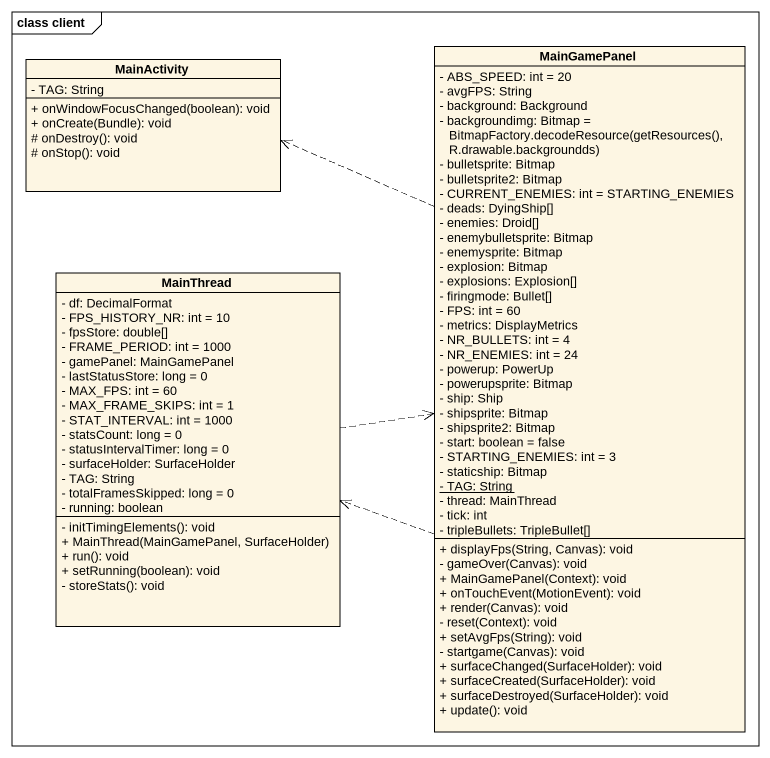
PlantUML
@startuml
mainframe class client
hide circle
hide empty members
skinparam classAttributeIconSize 0
class MainActivity {
  - TAG: String
  + onWindowFocusChanged(boolean): void
  + onCreate(Bundle): void
  # onDestroy(): void
  # onStop(): void
}
class MainGamePanel {
  - ABS_SPEED: int = 20
  - avgFPS: String
  - background: Background
  {field} - backgroundimg: Bitmap = BitmapFactory.decodeResource(getResources(), R.drawable.backgroundds)
  - bulletsprite: Bitmap
  - bulletsprite2: Bitmap
  - CURRENT_ENEMIES: int = STARTING_ENEMIES
  - deads: DyingShip[]
  - enemies: Droid[]
  - enemybulletsprite: Bitmap
  - enemysprite: Bitmap
  - explosion: Bitmap
  - explosions: Explosion[]
  - firingmode: Bullet[]
  - FPS: int = 60
  - metrics: DisplayMetrics
  - NR_BULLETS: int = 4
  - NR_ENEMIES: int = 24
  - powerup: PowerUp
  - powerupsprite: Bitmap
  - ship: Ship
  - shipsprite: Bitmap
  - shipsprite2: Bitmap
  - start: boolean = false
  - STARTING_ENEMIES: int = 3
  - staticship: Bitmap
  {static} - TAG: String
  - thread: MainThread
  - tick: int
  - tripleBullets: TripleBullet[]
  + displayFps(String, Canvas): void
  - gameOver(Canvas): void
  + MainGamePanel(Context): void
  + onTouchEvent(MotionEvent): void
  + render(Canvas): void
  - reset(Context): void
  + setAvgFps(String): void
  - startgame(Canvas): void
  + surfaceChanged(SurfaceHolder): void
  + surfaceCreated(SurfaceHolder): void
  + surfaceDestroyed(SurfaceHolder): void
  + update(): void
}
class MainThread {
  - df: DecimalFormat
  - FPS_HISTORY_NR: int = 10
  - fpsStore: double[]
  - FRAME_PERIOD: int = 1000
  - gamePanel: MainGamePanel
  - lastStatusStore: long = 0
  - MAX_FPS: int = 60
  - MAX_FRAME_SKIPS: int = 1
  - STAT_INTERVAL: int = 1000
  - statsCount: long = 0
  - statusIntervalTimer: long = 0
  - surfaceHolder: SurfaceHolder
  - TAG: String
  - totalFramesSkipped: long = 0
  - running: boolean
  - initTimingElements(): void
  + MainThread(MainGamePanel, SurfaceHolder)
  + run(): void
  + setRunning(boolean): void
  - storeStats(): void
}
MainGamePanel .up.> MainActivity
MainGamePanel .left.> MainThread
MainThread .right.> MainGamePanel
@enduml
